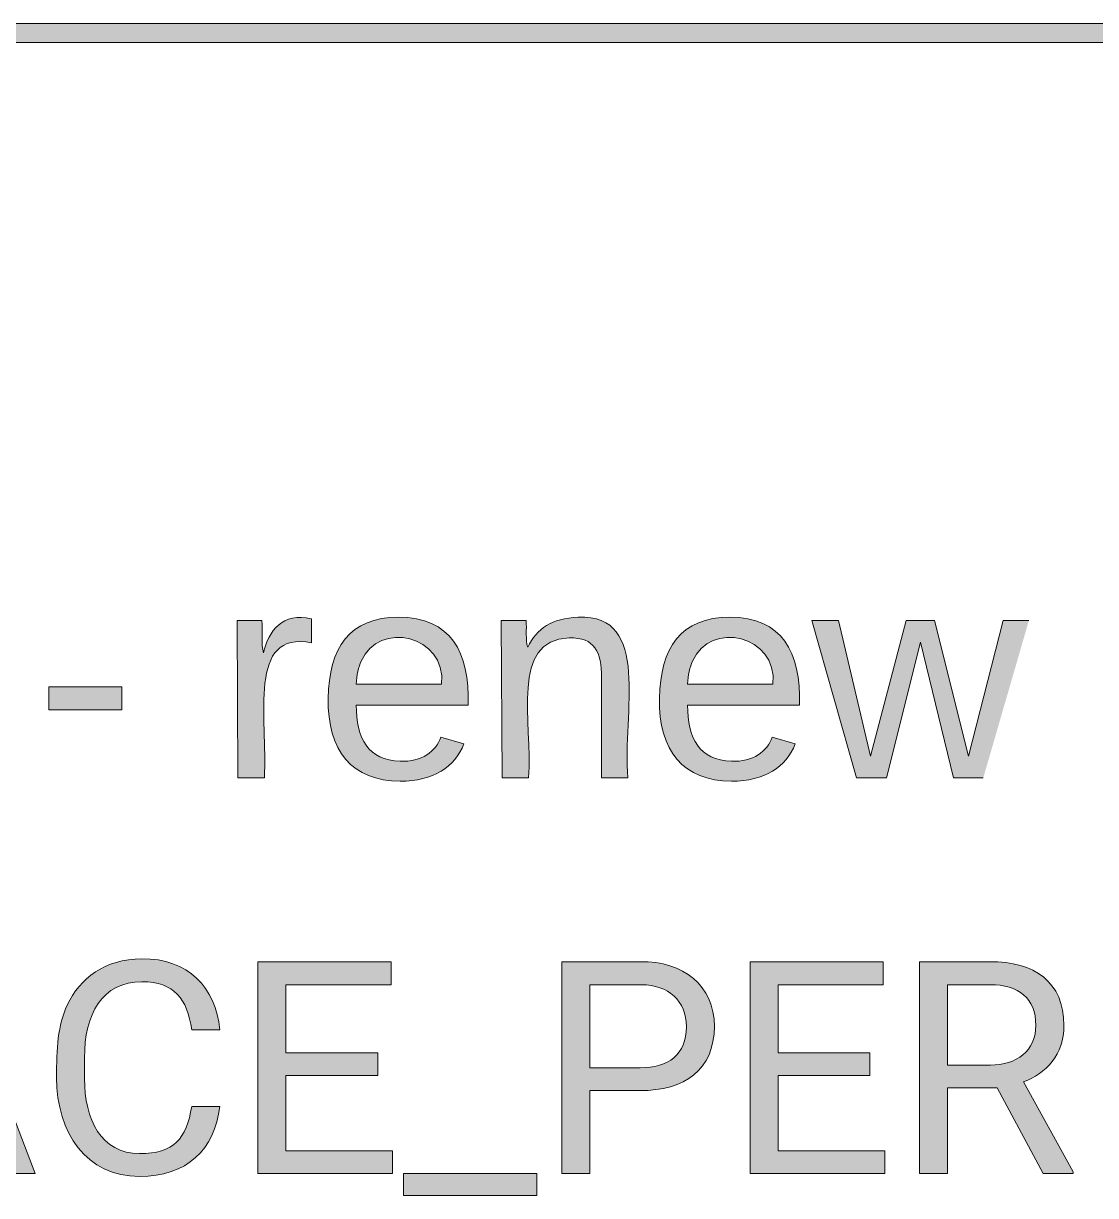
# Model space of a CAD drawing. Extents: x 3 to 1760, y 20 to 1040.
# Drawn here: x 951 to 1007, y 819.3 to 880.5 of the extents above; entities that cross this region are included whole.
import ezdxf

# ---------------------------------------------------------------- set-up
doc = ezdxf.new("R2010")
doc.units = 0
doc.header["$MEASUREMENT"] = 0
doc.layers.add('Layer 1', color=7, linetype='Continuous', lineweight=0)

# ---------------------------------------------------------------- blocks, each defined once
blk = doc.blocks.new('Block_22')
at = {"layer": 'Layer 1', "true_color": 0x333333, "transparency": 33554687}
h = blk.add_hatch(color=250, dxfattribs=at)
h.dxf.hatch_style = 2
edge = h.paths.add_edge_path()
edge.add_spline(control_points=[(952.366, 844.669), (952.366, 844.669), (952.366, 845.879), (952.366, 845.879), (952.366, 845.879), (956.168, 845.879), (956.168, 845.879), (956.168, 845.879), (956.168, 844.669), (956.168, 844.669), (956.168, 844.669), (952.366, 844.669), (952.366, 844.669)], knot_values=[0, 0, 0, 0, 1, 1, 1, 2, 2, 2, 3, 3, 3, 4, 4, 4, 4], degree=3, periodic=0)
edge.add_line((952.366, 844.669), (952.366, 844.669))
at = {"layer": 'Layer 1'}
blk.add_open_spline([(952.366, 844.669), (952.366, 844.669), (952.366, 845.879), (952.366, 845.879), (952.366, 845.879), (956.168, 845.879), (956.168, 845.879), (956.168, 845.879), (956.168, 844.669), (956.168, 844.669), (956.168, 844.669), (952.366, 844.669), (952.366, 844.669)], degree=3, knots=[0, 0, 0, 0, 1, 1, 1, 2, 2, 2, 3, 3, 3, 4, 4, 4, 4], dxfattribs=at)
blk = doc.blocks.new('Block_24')
at = {"layer": 'Layer 1', "true_color": 0x333333, "transparency": 33554687}
h = blk.add_hatch(color=250, dxfattribs=at)
h.dxf.hatch_style = 2
edge = h.paths.add_edge_path()
edge.add_spline(control_points=[(966.063, 848.169), (962.693, 848.86), (963.773, 844.237), (963.6, 841.126), (963.6, 841.126), (962.217, 841.126), (962.217, 841.126), (962.217, 841.126), (962.174, 849.335), (962.174, 849.335), (962.174, 849.335), (963.471, 849.335), (963.471, 849.335), (963.514, 848.817), (963.427, 848.082), (963.557, 847.65), (963.816, 848.817), (964.551, 849.768), (966.063, 849.422), (966.063, 849.422), (966.063, 848.169), (966.063, 848.169)], knot_values=[0, 0, 0, 0, 1, 1, 1, 2, 2, 2, 3, 3, 3, 4, 4, 4, 5, 5, 5, 6, 6, 6, 7, 7, 7, 7], degree=3, periodic=0)
edge.add_line((966.063, 848.169), (966.063, 848.169))
h = blk.add_hatch(color=250, dxfattribs=at)
h.dxf.hatch_style = 2
edge = h.paths.add_edge_path()
edge.add_spline(control_points=[(970.6, 849.508), (973.322, 849.508), (974.316, 847.693), (974.23, 844.928), (974.23, 844.928), (968.396, 844.928), (968.396, 844.928), (968.396, 843.2), (969.001, 842.033), (970.687, 841.99), (971.81, 841.947), (972.545, 842.508), (972.804, 843.243), (972.804, 843.243), (974.014, 842.897), (974.014, 842.897), (973.538, 841.687), (972.415, 840.953), (970.687, 840.953), (968.18, 840.953), (966.884, 842.551), (966.927, 845.274), (966.971, 847.909), (968.051, 849.508), (970.6, 849.508)], knot_values=[0, 0, 0, 0, 1, 1, 1, 2, 2, 2, 3, 3, 3, 4, 4, 4, 5, 5, 5, 6, 6, 6, 7, 7, 7, 8, 8, 8, 8], degree=3, periodic=0)
edge = h.paths.add_edge_path()
edge.add_spline(control_points=[(972.847, 846.008), (973.106, 848.601), (969.563, 849.335), (968.656, 847.218), (968.526, 846.916), (968.396, 846.484), (968.396, 846.008), (968.396, 846.008), (972.847, 846.008), (972.847, 846.008)], knot_values=[0, 0, 0, 0, 1, 1, 1, 2, 2, 2, 3, 3, 3, 3], degree=3, periodic=0)
edge.add_line((972.847, 846.008), (972.847, 846.008))
h = blk.add_hatch(color=250, dxfattribs=at)
h.dxf.hatch_style = 2
edge = h.paths.add_edge_path()
edge.add_spline(control_points=[(979.977, 849.508), (983.822, 849.681), (982.267, 844.496), (982.569, 841.126), (982.569, 841.126), (981.187, 841.126), (981.187, 841.126), (981.187, 841.126), (981.187, 846.354), (981.187, 846.354), (981.187, 847.693), (980.841, 848.471), (979.501, 848.428), (976.39, 848.342), (977.6, 844.021), (977.384, 841.126), (977.384, 841.126), (976.001, 841.126), (976.001, 841.126), (976.001, 841.126), (975.958, 849.335), (975.958, 849.335), (975.958, 849.335), (977.255, 849.335), (977.255, 849.335), (977.298, 848.903), (977.211, 848.298), (977.341, 847.953), (977.816, 848.903), (978.594, 849.465), (979.977, 849.508)], knot_values=[0, 0, 0, 0, 1, 1, 1, 2, 2, 2, 3, 3, 3, 4, 4, 4, 5, 5, 5, 6, 6, 6, 7, 7, 7, 8, 8, 8, 9, 9, 9, 10, 10, 10, 10], degree=3, periodic=0)
edge.add_line((979.977, 849.508), (979.977, 849.508))
h = blk.add_hatch(color=250, dxfattribs=at)
h.dxf.hatch_style = 2
edge = h.paths.add_edge_path()
edge.add_spline(control_points=[(987.884, 849.508), (990.606, 849.508), (991.6, 847.693), (991.514, 844.928), (991.514, 844.928), (985.68, 844.928), (985.68, 844.928), (985.68, 843.2), (986.285, 842.033), (987.971, 841.99), (989.094, 841.947), (989.829, 842.508), (990.088, 843.243), (990.088, 843.243), (991.298, 842.897), (991.298, 842.897), (990.822, 841.687), (989.699, 840.953), (987.971, 840.953), (985.464, 840.953), (984.168, 842.551), (984.211, 845.274), (984.255, 847.909), (985.335, 849.508), (987.884, 849.508)], knot_values=[0, 0, 0, 0, 1, 1, 1, 2, 2, 2, 3, 3, 3, 4, 4, 4, 5, 5, 5, 6, 6, 6, 7, 7, 7, 8, 8, 8, 8], degree=3, periodic=0)
edge = h.paths.add_edge_path()
edge.add_spline(control_points=[(990.131, 846.008), (990.39, 848.601), (986.847, 849.335), (985.94, 847.218), (985.81, 846.916), (985.68, 846.484), (985.68, 846.008), (985.68, 846.008), (990.131, 846.008), (990.131, 846.008)], knot_values=[0, 0, 0, 0, 1, 1, 1, 2, 2, 2, 3, 3, 3, 3], degree=3, periodic=0)
edge.add_line((990.131, 846.008), (990.131, 846.008))
h = blk.add_hatch(color=250, dxfattribs=at)
h.dxf.hatch_style = 2
edge = h.paths.add_edge_path()
edge.add_spline(control_points=[(1001.106, 841.126), (1001.106, 841.126), (999.551, 841.126), (999.551, 841.126), (999.551, 841.126), (997.822, 848.212), (997.822, 848.212), (997.822, 848.212), (996.051, 841.126), (996.051, 841.126), (996.051, 841.126), (994.495, 841.126), (994.495, 841.126), (994.495, 841.126), (992.162, 849.335), (992.162, 849.335), (992.162, 849.335), (993.545, 849.335), (993.545, 849.335), (993.545, 849.335), (995.23, 842.249), (995.23, 842.249), (995.23, 842.249), (997.088, 849.335), (997.088, 849.335), (997.088, 849.335), (998.557, 849.335), (998.557, 849.335), (998.557, 849.335), (1000.329, 842.249), (1000.329, 842.249), (1000.329, 842.249), (1002.143, 849.335), (1002.143, 849.335), (1002.143, 849.335), (1003.483, 849.335), (1003.483, 849.335)], knot_values=[0, 0, 0, 0, 1, 1, 1, 2, 2, 2, 3, 3, 3, 4, 4, 4, 5, 5, 5, 6, 6, 6, 7, 7, 7, 8, 8, 8, 9, 9, 9, 10, 10, 10, 11, 11, 11, 12, 12, 12, 12], degree=3, periodic=0)
edge.add_line((1003.483, 849.335), (1001.106, 841.126))
at = {"layer": 'Layer 1'}
for points, knots in [([(966.063, 848.169), (962.693, 848.86), (963.773, 844.237), (963.6, 841.126), (963.6, 841.126), (962.217, 841.126), (962.217, 841.126), (962.217, 841.126), (962.174, 849.335), (962.174, 849.335), (962.174, 849.335), (963.471, 849.335), (963.471, 849.335), (963.514, 848.817), (963.427, 848.082), (963.557, 847.65), (963.816, 848.817), (964.551, 849.768), (966.063, 849.422), (966.063, 849.422), (966.063, 848.169), (966.063, 848.169)], [0, 0, 0, 0, 1, 1, 1, 2, 2, 2, 3, 3, 3, 4, 4, 4, 5, 5, 5, 6, 6, 6, 7, 7, 7, 7]), ([(970.6, 849.508), (973.322, 849.508), (974.316, 847.693), (974.23, 844.928), (974.23, 844.928), (968.396, 844.928), (968.396, 844.928), (968.396, 843.2), (969.001, 842.033), (970.687, 841.99), (971.81, 841.947), (972.545, 842.508), (972.804, 843.243), (972.804, 843.243), (974.014, 842.897), (974.014, 842.897), (973.538, 841.687), (972.415, 840.953), (970.687, 840.953), (968.18, 840.953), (966.884, 842.551), (966.927, 845.274), (966.971, 847.909), (968.051, 849.508), (970.6, 849.508)], [0, 0, 0, 0, 1, 1, 1, 2, 2, 2, 3, 3, 3, 4, 4, 4, 5, 5, 5, 6, 6, 6, 7, 7, 7, 8, 8, 8, 8]), ([(972.847, 846.008), (973.106, 848.601), (969.563, 849.335), (968.656, 847.218), (968.526, 846.916), (968.396, 846.484), (968.396, 846.008), (968.396, 846.008), (972.847, 846.008), (972.847, 846.008)], [0, 0, 0, 0, 1, 1, 1, 2, 2, 2, 3, 3, 3, 3]), ([(979.977, 849.508), (983.822, 849.681), (982.267, 844.496), (982.569, 841.126), (982.569, 841.126), (981.187, 841.126), (981.187, 841.126), (981.187, 841.126), (981.187, 846.354), (981.187, 846.354), (981.187, 847.693), (980.841, 848.471), (979.501, 848.428), (976.39, 848.342), (977.6, 844.021), (977.384, 841.126), (977.384, 841.126), (976.001, 841.126), (976.001, 841.126), (976.001, 841.126), (975.958, 849.335), (975.958, 849.335), (975.958, 849.335), (977.255, 849.335), (977.255, 849.335), (977.298, 848.903), (977.211, 848.298), (977.341, 847.953), (977.816, 848.903), (978.594, 849.465), (979.977, 849.508)], [0, 0, 0, 0, 1, 1, 1, 2, 2, 2, 3, 3, 3, 4, 4, 4, 5, 5, 5, 6, 6, 6, 7, 7, 7, 8, 8, 8, 9, 9, 9, 10, 10, 10, 10]), ([(987.884, 849.508), (990.606, 849.508), (991.6, 847.693), (991.514, 844.928), (991.514, 844.928), (985.68, 844.928), (985.68, 844.928), (985.68, 843.2), (986.285, 842.033), (987.971, 841.99), (989.094, 841.947), (989.829, 842.508), (990.088, 843.243), (990.088, 843.243), (991.298, 842.897), (991.298, 842.897), (990.822, 841.687), (989.699, 840.953), (987.971, 840.953), (985.464, 840.953), (984.168, 842.551), (984.211, 845.274), (984.255, 847.909), (985.335, 849.508), (987.884, 849.508)], [0, 0, 0, 0, 1, 1, 1, 2, 2, 2, 3, 3, 3, 4, 4, 4, 5, 5, 5, 6, 6, 6, 7, 7, 7, 8, 8, 8, 8]), ([(990.131, 846.008), (990.39, 848.601), (986.847, 849.335), (985.94, 847.218), (985.81, 846.916), (985.68, 846.484), (985.68, 846.008), (985.68, 846.008), (990.131, 846.008), (990.131, 846.008)], [0, 0, 0, 0, 1, 1, 1, 2, 2, 2, 3, 3, 3, 3]), ([(1001.106, 841.126), (1001.106, 841.126), (999.551, 841.126), (999.551, 841.126), (999.551, 841.126), (997.822, 848.212), (997.822, 848.212), (997.822, 848.212), (996.051, 841.126), (996.051, 841.126), (996.051, 841.126), (994.495, 841.126), (994.495, 841.126), (994.495, 841.126), (992.162, 849.335), (992.162, 849.335), (992.162, 849.335), (993.545, 849.335), (993.545, 849.335), (993.545, 849.335), (995.23, 842.249), (995.23, 842.249), (995.23, 842.249), (997.088, 849.335), (997.088, 849.335), (997.088, 849.335), (998.557, 849.335), (998.557, 849.335), (998.557, 849.335), (1000.329, 842.249), (1000.329, 842.249), (1000.329, 842.249), (1002.143, 849.335), (1002.143, 849.335), (1002.143, 849.335), (1003.483, 849.335), (1003.483, 849.335)], [0, 0, 0, 0, 1, 1, 1, 2, 2, 2, 3, 3, 3, 4, 4, 4, 5, 5, 5, 6, 6, 6, 7, 7, 7, 8, 8, 8, 9, 9, 9, 10, 10, 10, 11, 11, 11, 12, 12, 12, 12])]:
    blk.add_open_spline(points, degree=3, knots=knots, dxfattribs=at)
blk = doc.blocks.new('Block_23')
at = {"layer": 'Layer 1'}
blk.add_blockref('Block_24', (0, 0), dxfattribs=at)
blk = doc.blocks.new('Block_28')
at = {"layer": 'Layer 1', "true_color": 0x202124, "transparency": 33554687}
h = blk.add_hatch(color=250, dxfattribs=at)
h.dxf.hatch_style = 2
edge = h.paths.add_edge_path()
edge.add_spline(control_points=[(949.1, 823.358), (949.1, 823.358), (944.467, 823.358), (944.467, 823.358), (944.467, 823.358), (943.426, 820.472), (943.426, 820.472), (943.426, 820.472), (941.922, 820.472), (941.922, 820.472), (941.922, 820.472), (946.145, 831.531), (946.145, 831.531), (946.145, 831.531), (947.421, 831.531), (947.421, 831.531), (947.421, 831.531), (951.652, 820.472), (951.652, 820.472), (951.652, 820.472), (950.156, 820.472), (950.156, 820.472), (950.156, 820.472), (949.1, 823.358), (949.1, 823.358)], knot_values=[0, 0, 0, 0, 1, 1, 1, 2, 2, 2, 3, 3, 3, 4, 4, 4, 5, 5, 5, 6, 6, 6, 7, 7, 7, 8, 8, 8, 8], degree=3, periodic=0)
edge = h.paths.add_edge_path()
edge.add_spline(control_points=[(944.907, 824.558), (944.907, 824.558), (948.667, 824.558), (948.667, 824.558), (948.667, 824.558), (946.783, 829.731), (946.783, 829.731)], knot_values=[0, 0, 0, 0, 1, 1, 1, 2, 2, 2, 2], degree=3, periodic=0)
edge.add_line((946.783, 829.731), (944.907, 824.558))
h = blk.add_hatch(color=250, dxfattribs=at)
h.dxf.hatch_style = 2
edge = h.paths.add_edge_path()
edge.add_spline(control_points=[(957.083, 821.513), (958.89, 821.513), (959.536, 822.287), (959.81, 823.981), (959.81, 823.981), (961.275, 823.981), (961.275, 823.981), (961.032, 821.725), (959.544, 820.32), (957.083, 820.32), (954.341, 820.32), (952.761, 822.591), (952.761, 825.485), (952.761, 826.981), (952.822, 828.219), (953.315, 829.26), (953.984, 830.673), (955.267, 831.668), (957.212, 831.683), (959.612, 831.698), (961.078, 830.202), (961.275, 827.976), (961.275, 827.976), (959.81, 827.976), (959.81, 827.976), (959.574, 829.587), (958.913, 830.483), (957.212, 830.483), (955.146, 830.483), (954.196, 828.781), (954.227, 826.51), (954.227, 826.51), (954.227, 825.439), (954.227, 825.439), (954.204, 823.297), (955.1, 821.513), (957.083, 821.513)], knot_values=[0, 0, 0, 0, 1, 1, 1, 2, 2, 2, 3, 3, 3, 4, 4, 4, 5, 5, 5, 6, 6, 6, 7, 7, 7, 8, 8, 8, 9, 9, 9, 10, 10, 10, 11, 11, 11, 12, 12, 12, 12], degree=3, periodic=0)
edge.add_line((957.083, 821.513), (957.083, 821.513))
h = blk.add_hatch(color=250, dxfattribs=at)
h.dxf.hatch_style = 2
edge = h.paths.add_edge_path()
edge.add_spline(control_points=[(969.517, 825.584), (969.517, 825.584), (964.724, 825.584), (964.724, 825.584), (964.724, 825.584), (964.724, 821.664), (964.724, 821.664), (964.724, 821.664), (970.291, 821.664), (970.291, 821.664), (970.291, 821.664), (970.291, 820.472), (970.291, 820.472), (970.291, 820.472), (963.265, 820.472), (963.265, 820.472), (963.265, 820.472), (963.265, 831.531), (963.265, 831.531), (963.265, 831.531), (970.215, 831.531), (970.215, 831.531), (970.215, 831.531), (970.215, 830.331), (970.215, 830.331), (970.215, 830.331), (964.724, 830.331), (964.724, 830.331), (964.724, 830.331), (964.724, 826.776), (964.724, 826.776), (964.724, 826.776), (969.517, 826.776), (969.517, 826.776), (969.517, 826.776), (969.517, 825.584), (969.517, 825.584)], knot_values=[0, 0, 0, 0, 1, 1, 1, 2, 2, 2, 3, 3, 3, 4, 4, 4, 5, 5, 5, 6, 6, 6, 7, 7, 7, 8, 8, 8, 9, 9, 9, 10, 10, 10, 11, 11, 11, 12, 12, 12, 12], degree=3, periodic=0)
edge.add_line((969.517, 825.584), (969.517, 825.584))
h = blk.add_hatch(color=250, dxfattribs=at)
h.dxf.hatch_style = 2
edge = h.paths.add_edge_path()
edge.add_spline(control_points=[(987.077, 828.151), (987.07, 825.895), (985.543, 824.801), (983.188, 824.801), (983.188, 824.801), (980.583, 824.801), (980.583, 824.801), (980.583, 824.801), (980.583, 820.472), (980.583, 820.472), (980.583, 820.472), (979.125, 820.472), (979.125, 820.472), (979.125, 820.472), (979.125, 831.531), (979.125, 831.531), (979.125, 831.531), (983.204, 831.531), (983.204, 831.531), (985.459, 831.577), (987.077, 830.285), (987.077, 828.151)], knot_values=[0, 0, 0, 0, 1, 1, 1, 2, 2, 2, 3, 3, 3, 4, 4, 4, 5, 5, 5, 6, 6, 6, 7, 7, 7, 7], degree=3, periodic=0)
edge = h.paths.add_edge_path()
edge.add_spline(control_points=[(985.619, 828.136), (985.627, 829.488), (984.662, 830.323), (983.287, 830.331), (983.287, 830.331), (980.583, 830.331), (980.583, 830.331), (980.583, 830.331), (980.583, 825.994), (980.583, 825.994), (980.583, 825.994), (983.204, 825.994), (983.204, 825.994), (984.692, 825.986), (985.619, 826.693), (985.619, 828.136)], knot_values=[0, 0, 0, 0, 1, 1, 1, 2, 2, 2, 3, 3, 3, 4, 4, 4, 5, 5, 5, 5], degree=3, periodic=0)
edge.add_line((985.619, 828.136), (985.619, 828.136))
h = blk.add_hatch(color=250, dxfattribs=at)
h.dxf.hatch_style = 2
edge = h.paths.add_edge_path()
edge.add_spline(control_points=[(995.189, 825.584), (995.189, 825.584), (990.397, 825.584), (990.397, 825.584), (990.397, 825.584), (990.397, 821.664), (990.397, 821.664), (990.397, 821.664), (995.964, 821.664), (995.964, 821.664), (995.964, 821.664), (995.964, 820.472), (995.964, 820.472), (995.964, 820.472), (988.938, 820.472), (988.938, 820.472), (988.938, 820.472), (988.938, 831.531), (988.938, 831.531), (988.938, 831.531), (995.888, 831.531), (995.888, 831.531), (995.888, 831.531), (995.888, 830.331), (995.888, 830.331), (995.888, 830.331), (990.397, 830.331), (990.397, 830.331), (990.397, 830.331), (990.397, 826.776), (990.397, 826.776), (990.397, 826.776), (995.189, 826.776), (995.189, 826.776), (995.189, 826.776), (995.189, 825.584), (995.189, 825.584)], knot_values=[0, 0, 0, 0, 1, 1, 1, 2, 2, 2, 3, 3, 3, 4, 4, 4, 5, 5, 5, 6, 6, 6, 7, 7, 7, 8, 8, 8, 9, 9, 9, 10, 10, 10, 11, 11, 11, 12, 12, 12, 12], degree=3, periodic=0)
edge.add_line((995.189, 825.584), (995.189, 825.584))
h = blk.add_hatch(color=250, dxfattribs=at)
h.dxf.hatch_style = 2
edge = h.paths.add_edge_path()
edge.add_spline(control_points=[(1005.314, 828.204), (1005.314, 826.677), (1004.387, 825.698), (1003.203, 825.257), (1003.203, 825.257), (1005.8, 820.563), (1005.8, 820.563), (1005.8, 820.563), (1005.8, 820.472), (1005.8, 820.472), (1005.8, 820.472), (1004.236, 820.472), (1004.236, 820.472), (1004.236, 820.472), (1001.835, 824.946), (1001.835, 824.946), (1001.835, 824.946), (999.238, 824.946), (999.238, 824.946), (999.238, 824.946), (999.238, 820.472), (999.238, 820.472), (999.238, 820.472), (997.772, 820.472), (997.772, 820.472), (997.772, 820.472), (997.772, 831.531), (997.772, 831.531), (997.772, 831.531), (1001.433, 831.531), (1001.433, 831.531), (1003.787, 831.546), (1005.314, 830.475), (1005.314, 828.204)], knot_values=[0, 0, 0, 0, 1, 1, 1, 2, 2, 2, 3, 3, 3, 4, 4, 4, 5, 5, 5, 6, 6, 6, 7, 7, 7, 8, 8, 8, 9, 9, 9, 10, 10, 10, 11, 11, 11, 11], degree=3, periodic=0)
edge = h.paths.add_edge_path()
edge.add_spline(control_points=[(1003.848, 828.204), (1003.848, 829.624), (1002.937, 830.331), (1001.471, 830.331), (1001.471, 830.331), (999.238, 830.331), (999.238, 830.331), (999.238, 830.331), (999.238, 826.138), (999.238, 826.138), (999.238, 826.138), (1001.478, 826.138), (1001.478, 826.138), (1002.838, 826.115), (1003.856, 826.905), (1003.848, 828.204)], knot_values=[0, 0, 0, 0, 1, 1, 1, 2, 2, 2, 3, 3, 3, 4, 4, 4, 5, 5, 5, 5], degree=3, periodic=0)
edge.add_line((1003.848, 828.204), (1003.848, 828.204))
h = blk.add_hatch(color=250, dxfattribs=at)
h.dxf.hatch_style = 2
edge = h.paths.add_edge_path()
edge.add_spline(control_points=[(977.811, 819.325), (977.811, 819.325), (970.853, 819.325), (970.853, 819.325), (970.853, 819.325), (970.853, 820.472), (970.853, 820.472), (970.853, 820.472), (977.811, 820.472), (977.811, 820.472), (977.811, 820.472), (977.811, 819.325), (977.811, 819.325)], knot_values=[0, 0, 0, 0, 1, 1, 1, 2, 2, 2, 3, 3, 3, 4, 4, 4, 4], degree=3, periodic=0)
edge.add_line((977.811, 819.325), (977.811, 819.325))
at = {"layer": 'Layer 1'}
for points, knots in [([(949.1, 823.358), (949.1, 823.358), (944.467, 823.358), (944.467, 823.358), (944.467, 823.358), (943.426, 820.472), (943.426, 820.472), (943.426, 820.472), (941.922, 820.472), (941.922, 820.472), (941.922, 820.472), (946.145, 831.531), (946.145, 831.531), (946.145, 831.531), (947.421, 831.531), (947.421, 831.531), (947.421, 831.531), (951.652, 820.472), (951.652, 820.472), (951.652, 820.472), (950.156, 820.472), (950.156, 820.472), (950.156, 820.472), (949.1, 823.358), (949.1, 823.358)], [0, 0, 0, 0, 1, 1, 1, 2, 2, 2, 3, 3, 3, 4, 4, 4, 5, 5, 5, 6, 6, 6, 7, 7, 7, 8, 8, 8, 8]), ([(957.083, 821.513), (958.89, 821.513), (959.536, 822.287), (959.81, 823.981), (959.81, 823.981), (961.275, 823.981), (961.275, 823.981), (961.032, 821.725), (959.544, 820.32), (957.083, 820.32), (954.341, 820.32), (952.761, 822.591), (952.761, 825.485), (952.761, 826.981), (952.822, 828.219), (953.315, 829.26), (953.984, 830.673), (955.267, 831.668), (957.212, 831.683), (959.612, 831.698), (961.078, 830.202), (961.275, 827.976), (961.275, 827.976), (959.81, 827.976), (959.81, 827.976), (959.574, 829.587), (958.913, 830.483), (957.212, 830.483), (955.146, 830.483), (954.196, 828.781), (954.227, 826.51), (954.227, 826.51), (954.227, 825.439), (954.227, 825.439), (954.204, 823.297), (955.1, 821.513), (957.083, 821.513)], [0, 0, 0, 0, 1, 1, 1, 2, 2, 2, 3, 3, 3, 4, 4, 4, 5, 5, 5, 6, 6, 6, 7, 7, 7, 8, 8, 8, 9, 9, 9, 10, 10, 10, 11, 11, 11, 12, 12, 12, 12]), ([(969.517, 825.584), (969.517, 825.584), (964.724, 825.584), (964.724, 825.584), (964.724, 825.584), (964.724, 821.664), (964.724, 821.664), (964.724, 821.664), (970.291, 821.664), (970.291, 821.664), (970.291, 821.664), (970.291, 820.472), (970.291, 820.472), (970.291, 820.472), (963.265, 820.472), (963.265, 820.472), (963.265, 820.472), (963.265, 831.531), (963.265, 831.531), (963.265, 831.531), (970.215, 831.531), (970.215, 831.531), (970.215, 831.531), (970.215, 830.331), (970.215, 830.331), (970.215, 830.331), (964.724, 830.331), (964.724, 830.331), (964.724, 830.331), (964.724, 826.776), (964.724, 826.776), (964.724, 826.776), (969.517, 826.776), (969.517, 826.776), (969.517, 826.776), (969.517, 825.584), (969.517, 825.584)], [0, 0, 0, 0, 1, 1, 1, 2, 2, 2, 3, 3, 3, 4, 4, 4, 5, 5, 5, 6, 6, 6, 7, 7, 7, 8, 8, 8, 9, 9, 9, 10, 10, 10, 11, 11, 11, 12, 12, 12, 12]), ([(987.077, 828.151), (987.07, 825.895), (985.543, 824.801), (983.188, 824.801), (983.188, 824.801), (980.583, 824.801), (980.583, 824.801), (980.583, 824.801), (980.583, 820.472), (980.583, 820.472), (980.583, 820.472), (979.125, 820.472), (979.125, 820.472), (979.125, 820.472), (979.125, 831.531), (979.125, 831.531), (979.125, 831.531), (983.204, 831.531), (983.204, 831.531), (985.459, 831.577), (987.077, 830.285), (987.077, 828.151)], [0, 0, 0, 0, 1, 1, 1, 2, 2, 2, 3, 3, 3, 4, 4, 4, 5, 5, 5, 6, 6, 6, 7, 7, 7, 7]), ([(995.189, 825.584), (995.189, 825.584), (990.397, 825.584), (990.397, 825.584), (990.397, 825.584), (990.397, 821.664), (990.397, 821.664), (990.397, 821.664), (995.964, 821.664), (995.964, 821.664), (995.964, 821.664), (995.964, 820.472), (995.964, 820.472), (995.964, 820.472), (988.938, 820.472), (988.938, 820.472), (988.938, 820.472), (988.938, 831.531), (988.938, 831.531), (988.938, 831.531), (995.888, 831.531), (995.888, 831.531), (995.888, 831.531), (995.888, 830.331), (995.888, 830.331), (995.888, 830.331), (990.397, 830.331), (990.397, 830.331), (990.397, 830.331), (990.397, 826.776), (990.397, 826.776), (990.397, 826.776), (995.189, 826.776), (995.189, 826.776), (995.189, 826.776), (995.189, 825.584), (995.189, 825.584)], [0, 0, 0, 0, 1, 1, 1, 2, 2, 2, 3, 3, 3, 4, 4, 4, 5, 5, 5, 6, 6, 6, 7, 7, 7, 8, 8, 8, 9, 9, 9, 10, 10, 10, 11, 11, 11, 12, 12, 12, 12]), ([(1005.314, 828.204), (1005.314, 826.677), (1004.387, 825.698), (1003.203, 825.257), (1003.203, 825.257), (1005.8, 820.563), (1005.8, 820.563), (1005.8, 820.563), (1005.8, 820.472), (1005.8, 820.472), (1005.8, 820.472), (1004.236, 820.472), (1004.236, 820.472), (1004.236, 820.472), (1001.835, 824.946), (1001.835, 824.946), (1001.835, 824.946), (999.238, 824.946), (999.238, 824.946), (999.238, 824.946), (999.238, 820.472), (999.238, 820.472), (999.238, 820.472), (997.772, 820.472), (997.772, 820.472), (997.772, 820.472), (997.772, 831.531), (997.772, 831.531), (997.772, 831.531), (1001.433, 831.531), (1001.433, 831.531), (1003.787, 831.546), (1005.314, 830.475), (1005.314, 828.204)], [0, 0, 0, 0, 1, 1, 1, 2, 2, 2, 3, 3, 3, 4, 4, 4, 5, 5, 5, 6, 6, 6, 7, 7, 7, 8, 8, 8, 9, 9, 9, 10, 10, 10, 11, 11, 11, 11]), ([(985.619, 828.136), (985.627, 829.488), (984.662, 830.323), (983.287, 830.331), (983.287, 830.331), (980.583, 830.331), (980.583, 830.331), (980.583, 830.331), (980.583, 825.994), (980.583, 825.994), (980.583, 825.994), (983.204, 825.994), (983.204, 825.994), (984.692, 825.986), (985.619, 826.693), (985.619, 828.136)], [0, 0, 0, 0, 1, 1, 1, 2, 2, 2, 3, 3, 3, 4, 4, 4, 5, 5, 5, 5]), ([(1003.848, 828.204), (1003.848, 829.624), (1002.937, 830.331), (1001.471, 830.331), (1001.471, 830.331), (999.238, 830.331), (999.238, 830.331), (999.238, 830.331), (999.238, 826.138), (999.238, 826.138), (999.238, 826.138), (1001.478, 826.138), (1001.478, 826.138), (1002.838, 826.115), (1003.856, 826.905), (1003.848, 828.204)], [0, 0, 0, 0, 1, 1, 1, 2, 2, 2, 3, 3, 3, 4, 4, 4, 5, 5, 5, 5]), ([(977.811, 819.325), (977.811, 819.325), (970.853, 819.325), (970.853, 819.325), (970.853, 819.325), (970.853, 820.472), (970.853, 820.472), (970.853, 820.472), (977.811, 820.472), (977.811, 820.472), (977.811, 820.472), (977.811, 819.325), (977.811, 819.325)], [0, 0, 0, 0, 1, 1, 1, 2, 2, 2, 3, 3, 3, 4, 4, 4, 4])]:
    blk.add_open_spline(points, degree=3, knots=knots, dxfattribs=at)
blk = doc.blocks.new('Block_27')
at = {"layer": 'Layer 1'}
blk.add_blockref('Block_28', (0, 0), dxfattribs=at)
blk = doc.blocks.new('Block_0')
at = {"layer": 'Layer 1', "true_color": 0x666666, "transparency": 33554687}
h = blk.add_hatch(color=251, dxfattribs=at)
h.dxf.hatch_style = 2
edge = h.paths.add_edge_path()
edge.add_spline(control_points=[(1403.015, 880.35), (1403.015, 880.35), (1404.915, 879.89), (1404.915, 879.89), (1404.915, 879.89), (1406.715, 879.13), (1406.715, 879.13), (1406.715, 879.13), (1408.395, 878.1), (1408.395, 878.1), (1408.395, 878.1), (1409.895, 876.84), (1409.895, 876.84), (1409.895, 876.84), (1411.155, 875.34), (1411.155, 875.34), (1411.155, 875.34), (1412.185, 873.68), (1412.185, 873.68), (1412.185, 873.68), (1412.935, 871.86), (1412.935, 871.86), (1412.935, 871.86), (1413.395, 869.96), (1413.395, 869.96), (1413.395, 869.96), (1413.545, 868.02), (1413.545, 868.02), (1413.545, 868.02), (1413.545, 825.46), (1413.545, 825.46), (1413.545, 825.46), (1412.545, 825.46), (1412.545, 825.46), (1412.545, 825.46), (1412.545, 867.98), (1412.545, 867.98), (1412.545, 867.98), (1412.405, 869.8), (1412.405, 869.8), (1412.405, 869.8), (1411.975, 871.55), (1411.975, 871.55), (1411.975, 871.55), (1411.275, 873.22), (1411.275, 873.22), (1411.275, 873.22), (1410.335, 874.76), (1410.335, 874.76), (1410.335, 874.76), (1409.165, 876.13), (1409.165, 876.13), (1409.165, 876.13), (1407.795, 877.3), (1407.795, 877.3), (1407.795, 877.3), (1406.245, 878.24), (1406.245, 878.24), (1406.245, 878.24), (1404.575, 878.94), (1404.575, 878.94), (1404.575, 878.94), (1402.825, 879.36), (1402.825, 879.36), (1402.825, 879.36), (1401.005, 879.5), (1401.005, 879.5), (1401.005, 879.5), (535.155, 879.5), (535.155, 879.5), (535.155, 879.5), (533.335, 879.36), (533.335, 879.36), (533.335, 879.36), (531.595, 878.94), (531.595, 878.94), (531.595, 878.94), (529.925, 878.24), (529.925, 878.24), (529.925, 878.24), (528.375, 877.3), (528.375, 877.3), (528.375, 877.3), (527.005, 876.13), (527.005, 876.13), (527.005, 876.13), (525.835, 874.76), (525.835, 874.76), (525.835, 874.76), (524.895, 873.22), (524.895, 873.22), (524.895, 873.22), (524.195, 871.55), (524.195, 871.55), (524.195, 871.55), (523.795, 869.8), (523.795, 869.8), (523.795, 869.8), (523.645, 867.98), (523.645, 867.98), (523.645, 867.98), (523.645, 856.38), (523.645, 856.38), (523.645, 856.38), (522.645, 856.38), (522.645, 856.38), (522.645, 856.38), (522.645, 868.02), (522.645, 868.02), (522.645, 868.02), (522.805, 869.96), (522.805, 869.96), (522.805, 869.96), (523.265, 871.86), (523.265, 871.86), (523.265, 871.86), (524.015, 873.68), (524.015, 873.68), (524.015, 873.68), (525.035, 875.35), (525.035, 875.35), (525.035, 875.35), (526.305, 876.85), (526.305, 876.85), (526.305, 876.85), (527.805, 878.11), (527.805, 878.11), (527.805, 878.11), (529.465, 879.15), (529.465, 879.15), (529.465, 879.15), (531.285, 879.9), (531.285, 879.9), (531.285, 879.9), (533.185, 880.35), (533.185, 880.35), (533.185, 880.35), (535.125, 880.5), (535.125, 880.5), (535.125, 880.5), (1401.075, 880.5), (1401.075, 880.5), (1401.075, 880.5), (1403.015, 880.35), (1403.015, 880.35)], knot_values=[0, 0, 0, 0, 1, 1, 1, 2, 2, 2, 3, 3, 3, 4, 4, 4, 5, 5, 5, 6, 6, 6, 7, 7, 7, 8, 8, 8, 9, 9, 9, 10, 10, 10, 11, 11, 11, 12, 12, 12, 13, 13, 13, 14, 14, 14, 15, 15, 15, 16, 16, 16, 17, 17, 17, 18, 18, 18, 19, 19, 19, 20, 20, 20, 21, 21, 21, 22, 22, 22, 23, 23, 23, 24, 24, 24, 25, 25, 25, 26, 26, 26, 27, 27, 27, 28, 28, 28, 29, 29, 29, 30, 30, 30, 31, 31, 31, 32, 32, 32, 33, 33, 33, 34, 34, 34, 35, 35, 35, 36, 36, 36, 37, 37, 37, 38, 38, 38, 39, 39, 39, 40, 40, 40, 41, 41, 41, 42, 42, 42, 43, 43, 43, 44, 44, 44, 45, 45, 45, 46, 46, 46, 47, 47, 47, 48, 48, 48, 48], degree=3, periodic=0)
at = {"layer": 'Layer 1', "color": 251, "lineweight": 0, "true_color": 0x666666}
blk.add_open_spline([(1403.015, 880.35), (1403.015, 880.35), (1404.915, 879.89), (1404.915, 879.89), (1404.915, 879.89), (1406.715, 879.13), (1406.715, 879.13), (1406.715, 879.13), (1408.395, 878.1), (1408.395, 878.1), (1408.395, 878.1), (1409.895, 876.84), (1409.895, 876.84), (1409.895, 876.84), (1411.155, 875.34), (1411.155, 875.34), (1411.155, 875.34), (1412.185, 873.68), (1412.185, 873.68), (1412.185, 873.68), (1412.935, 871.86), (1412.935, 871.86), (1412.935, 871.86), (1413.395, 869.96), (1413.395, 869.96), (1413.395, 869.96), (1413.545, 868.02), (1413.545, 868.02), (1413.545, 868.02), (1413.545, 825.46), (1413.545, 825.46), (1413.545, 825.46), (1412.545, 825.46), (1412.545, 825.46), (1412.545, 825.46), (1412.545, 867.98), (1412.545, 867.98), (1412.545, 867.98), (1412.405, 869.8), (1412.405, 869.8), (1412.405, 869.8), (1411.975, 871.55), (1411.975, 871.55), (1411.975, 871.55), (1411.275, 873.22), (1411.275, 873.22), (1411.275, 873.22), (1410.335, 874.76), (1410.335, 874.76), (1410.335, 874.76), (1409.165, 876.13), (1409.165, 876.13), (1409.165, 876.13), (1407.795, 877.3), (1407.795, 877.3), (1407.795, 877.3), (1406.245, 878.24), (1406.245, 878.24), (1406.245, 878.24), (1404.575, 878.94), (1404.575, 878.94), (1404.575, 878.94), (1402.825, 879.36), (1402.825, 879.36), (1402.825, 879.36), (1401.005, 879.5), (1401.005, 879.5), (1401.005, 879.5), (535.155, 879.5), (535.155, 879.5), (535.155, 879.5), (533.335, 879.36), (533.335, 879.36), (533.335, 879.36), (531.595, 878.94), (531.595, 878.94), (531.595, 878.94), (529.925, 878.24), (529.925, 878.24), (529.925, 878.24), (528.375, 877.3), (528.375, 877.3), (528.375, 877.3), (527.005, 876.13), (527.005, 876.13), (527.005, 876.13), (525.835, 874.76), (525.835, 874.76), (525.835, 874.76), (524.895, 873.22), (524.895, 873.22), (524.895, 873.22), (524.195, 871.55), (524.195, 871.55), (524.195, 871.55), (523.795, 869.8), (523.795, 869.8), (523.795, 869.8), (523.645, 867.98), (523.645, 867.98), (523.645, 867.98), (523.645, 856.38), (523.645, 856.38), (523.645, 856.38), (522.645, 856.38), (522.645, 856.38), (522.645, 856.38), (522.645, 868.02), (522.645, 868.02), (522.645, 868.02), (522.805, 869.96), (522.805, 869.96), (522.805, 869.96), (523.265, 871.86), (523.265, 871.86), (523.265, 871.86), (524.015, 873.68), (524.015, 873.68), (524.015, 873.68), (525.035, 875.35), (525.035, 875.35), (525.035, 875.35), (526.305, 876.85), (526.305, 876.85), (526.305, 876.85), (527.805, 878.11), (527.805, 878.11), (527.805, 878.11), (529.465, 879.15), (529.465, 879.15), (529.465, 879.15), (531.285, 879.9), (531.285, 879.9), (531.285, 879.9), (533.185, 880.35), (533.185, 880.35), (533.185, 880.35), (535.125, 880.5), (535.125, 880.5), (535.125, 880.5), (1401.075, 880.5), (1401.075, 880.5), (1401.075, 880.5), (1403.015, 880.35), (1403.015, 880.35)], degree=3, knots=[0, 0, 0, 0, 1, 1, 1, 2, 2, 2, 3, 3, 3, 4, 4, 4, 5, 5, 5, 6, 6, 6, 7, 7, 7, 8, 8, 8, 9, 9, 9, 10, 10, 10, 11, 11, 11, 12, 12, 12, 13, 13, 13, 14, 14, 14, 15, 15, 15, 16, 16, 16, 17, 17, 17, 18, 18, 18, 19, 19, 19, 20, 20, 20, 21, 21, 21, 22, 22, 22, 23, 23, 23, 24, 24, 24, 25, 25, 25, 26, 26, 26, 27, 27, 27, 28, 28, 28, 29, 29, 29, 30, 30, 30, 31, 31, 31, 32, 32, 32, 33, 33, 33, 34, 34, 34, 35, 35, 35, 36, 36, 36, 37, 37, 37, 38, 38, 38, 39, 39, 39, 40, 40, 40, 41, 41, 41, 42, 42, 42, 43, 43, 43, 44, 44, 44, 45, 45, 45, 46, 46, 46, 47, 47, 47, 48, 48, 48, 48], dxfattribs=at)
at = {"layer": 'Layer 1'}
for name in ['Block_23', 'Block_22', 'Block_27']:
    blk.add_blockref(name, (0, 0), dxfattribs=at)

msp = doc.modelspace()

# ---------------------------------------------------------------- block references
at = {"layer": 'Layer 1'}
msp.add_blockref('Block_0', (0, 0), dxfattribs=at)

doc.saveas('drawing.dxf')
